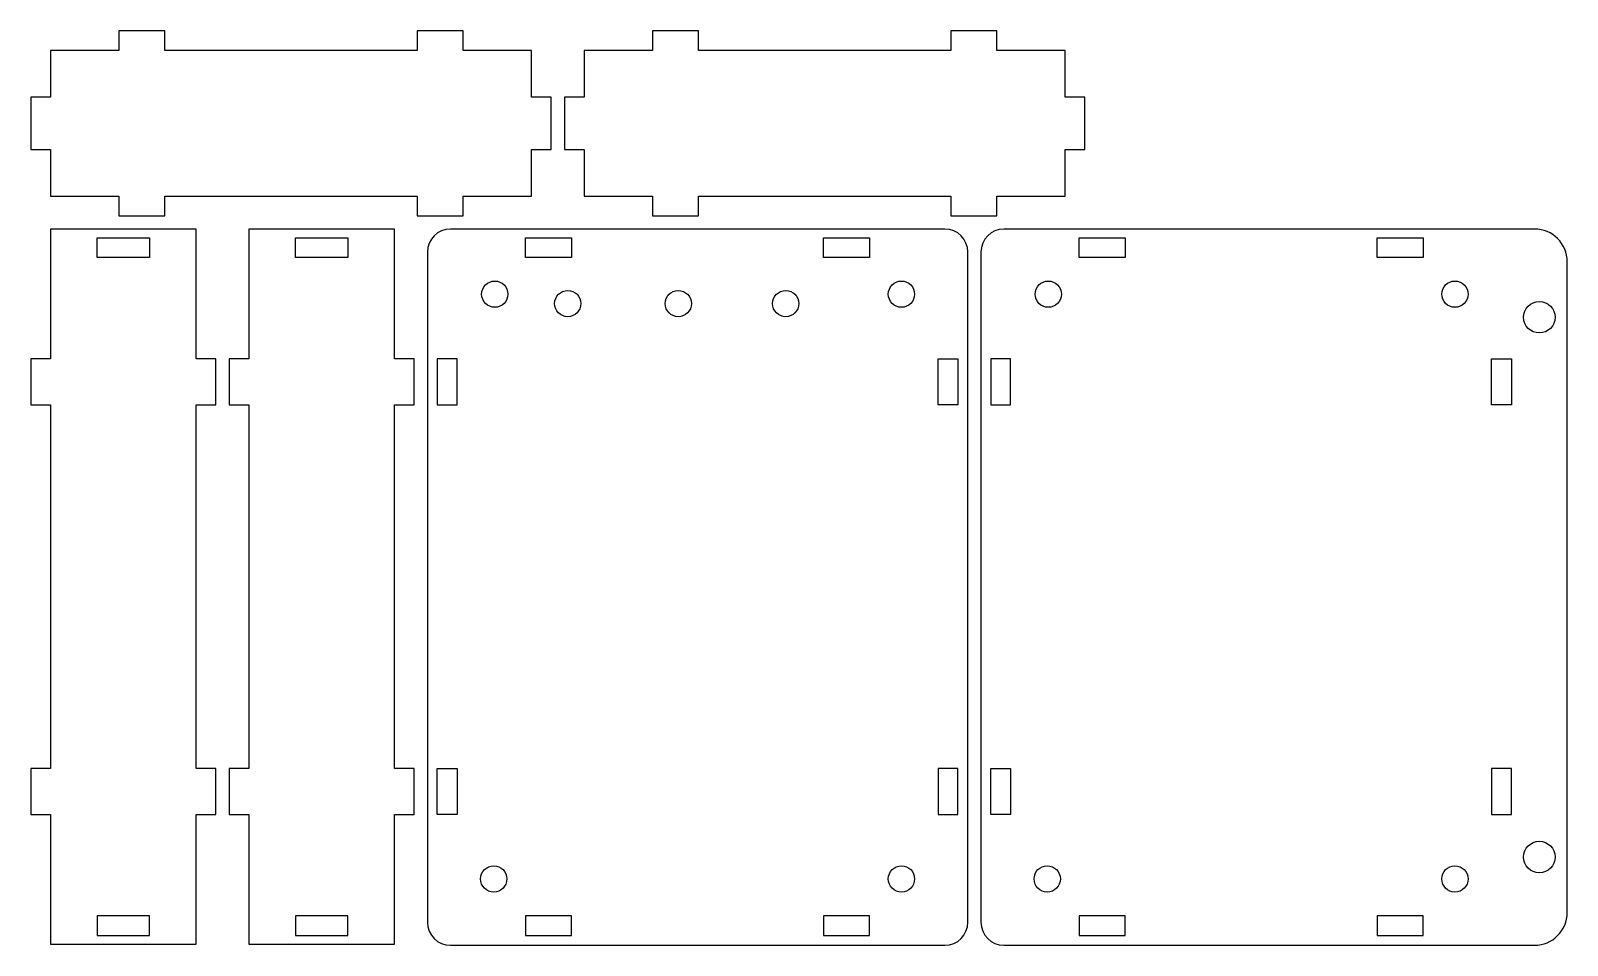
# Model space of a CAD drawing. Extents: x 0 to 234, y 0 to 139.
import ezdxf

# ---------------------------------------------------------------- set-up
doc = ezdxf.new("R2010")
doc.units = 0
doc.header["$MEASUREMENT"] = 0
doc.layers.get('0').update_dxf_attribs({"color": 2, "linetype": 'CONTINUOUS'})
doc.layers.add('1', color=4, linetype='CONTINUOUS')

msp = doc.modelspace()

# ---------------------------------------------------------------- linework, layer by layer
at = {"linetype": 'Continuous'}
msp.add_line((45.64144, 1.3212), (45.64144, 1.3212), dxfattribs=at)
for points in [[(18.1, 107.5874), (18.1, 104.5874), (10.1, 104.5874), (10.1, 107.5874)], [(48.3, 107.5874), (48.3, 104.5874), (40.3, 104.5874), (40.3, 107.5874)], [(18.1, 1.3212), (18.1, 4.3212), (10.1, 4.3212), (10.1, 1.3212)], [(48.3, 1.3212), (48.3, 4.3212), (40.3, 4.3212), (40.3, 1.3212)]]:
    msp.add_lwpolyline(points, close=True, dxfattribs=at)
for points in [[(82.3325, 104.5874), (75.3325, 104.5874), (75.3325, 107.5874), (82.3325, 107.5874)], [(127.7213, 104.5874), (120.7213, 104.5874), (120.7213, 107.5874), (127.7213, 107.5874)], [(166.5988, 104.5874), (159.5988, 104.5874), (159.5988, 107.5874), (166.5988, 107.5874)], [(211.9876, 104.5874), (204.9876, 104.5874), (204.9876, 107.5874), (211.9876, 107.5874)], [(64.9, 82.1549), (64.9, 89.1549), (61.9, 89.1549), (61.9, 82.1549)], [(138.1538, 82.1549), (138.1538, 89.1549), (141.1538, 89.1549), (141.1538, 82.1549)], [(149.1663, 82.1549), (149.1663, 89.1549), (146.1663, 89.1549), (146.1663, 82.1549)], [(222.4201, 82.1549), (222.4201, 89.1549), (225.4201, 89.1549), (225.4201, 82.1549)], [(64.9, 26.7537), (64.9, 19.7537), (61.9, 19.7537), (61.9, 26.7537)], [(138.1538, 26.7537), (138.1538, 19.7537), (141.1538, 19.7537), (141.1538, 26.7537)], [(149.1663, 26.7537), (149.1663, 19.7537), (146.1663, 19.7537), (146.1663, 26.7537)], [(222.4201, 26.7537), (222.4201, 19.7537), (225.4201, 19.7537), (225.4201, 26.7537)], [(82.3325, 4.3212), (75.3325, 4.3212), (75.3325, 1.3212), (82.3325, 1.3212)], [(127.7213, 4.3212), (120.7213, 4.3212), (120.7213, 1.3212), (127.7213, 1.3212)], [(166.5988, 4.3212), (159.5988, 4.3212), (159.5988, 1.3212), (166.5988, 1.3212)], [(211.9876, 4.3212), (204.9876, 4.3212), (204.9876, 1.3212), (211.9876, 1.3212)]]:
    msp.add_lwpolyline(points, close=True)
for centre in [(70.6499, 98.9837), (132.56255, 98.9837), (154.9162, 98.9837), (216.82885, 98.9837), (70.49125, 9.9249), (132.56255, 9.9249), (154.75755, 9.9249), (216.82885, 9.9249)]:
    msp.add_circle(centre, 2)
for centre, radius in [((81.7625, 97.5549), 2), ((98.59, 97.5549), 2), ((114.94125, 97.5549), 2), ((229.67635, 95.4761), 2.4), ((229.67635, 13.2537), 2.4)]:
    msp.add_circle(centre, radius, dxfattribs=at)
at = {"layer": '1', "linetype": 'Continuous'}
msp.add_line((233.9326, 4.8212), (233.9326, 103.9086), dxfattribs=at)
for points in [[(3, 129.0086), (0, 129.0086), (0, 121.0086), (3, 121.0086), (3, 113.9086), (3, 113.9086), (13.4325, 113.9086), (13.4325, 110.9086), (20.4325, 110.9086), (20.4325, 113.9086), (58.8213, 113.9086), (58.8213, 110.9086), (65.8213, 110.9086), (65.8213, 113.9086), (76.2538, 113.9086), (76.2538, 121.0086), (79.2538, 121.0086), (79.2538, 129.0086), (76.2538, 129.0086), (76.2538, 136.1086), (65.8213, 136.1086), (65.8213, 139.1086), (58.8213, 139.1086), (58.8213, 136.1086), (20.4325, 136.1086), (20.4325, 139.1086), (13.4325, 139.1086), (13.4325, 136.1086), (3, 136.1086), (3, 136.1086)], [(84.2538, 129.0086), (81.2538, 129.0086), (81.2538, 121.0086), (84.2538, 121.0086), (84.2538, 113.9086), (84.2538, 113.9086), (94.6863, 113.9086), (94.6863, 110.9086), (101.6863, 110.9086), (101.6863, 113.9086), (140.0751, 113.9086), (140.0751, 110.9086), (147.0751, 110.9086), (147.0751, 113.9086), (157.5076, 113.9086), (157.5076, 121.0086), (160.5076, 121.0086), (160.5076, 129.0086), (157.5076, 129.0086), (157.5076, 136.1086), (147.0751, 136.1086), (147.0751, 139.1086), (140.0751, 139.1086), (140.0751, 136.1086), (101.6863, 136.1086), (101.6863, 139.1086), (94.6863, 139.1086), (94.6863, 136.1086), (84.2538, 136.1086), (84.2538, 136.1086)], [(3, 108.9086), (3, 89.1549), (0, 89.1549), (0, 82.1549), (3, 82.1549), (3, 26.7537), (0, 26.7537), (0, 19.7537), (3, 19.7537), (3, 0), (25.2, 0), (25.2, 19.7537), (28.2, 19.7537), (28.2, 26.7537), (25.2, 26.7537), (25.2, 82.1549), (28.2, 82.1549), (28.2, 89.1549), (25.2, 89.1549), (25.2, 108.9086)], [(33.2, 108.9086), (33.2, 89.1549), (30.2, 89.1549), (30.2, 82.1549), (33.2, 82.1549), (33.2, 26.7537), (30.2, 26.7537), (30.2, 19.7537), (33.2, 19.7537), (33.2, 0), (55.4, 0), (55.4, 19.7537), (58.4, 19.7537), (58.4, 26.7537), (55.4, 26.7537), (55.4, 82.1549), (58.4, 82.1549), (58.4, 89.1549), (55.4, 89.1549), (55.4, 108.9086)]]:
    msp.add_lwpolyline(points, close=True, dxfattribs=at)
at = {"layer": '1'}
msp.add_lwpolyline([(60.4, 105.4086), (60.4, 3.3212, 0.414213562), (63.9, -0.1788), (139.1663, -0.1788, 0.414213562), (142.6663, 3.3212), (142.6663, 105.4086, 0.414213562), (139.1663, 108.9086), (63.9, 108.9086, 0.414213562)], format="xyb", close=True, dxfattribs=at)
msp.add_lwpolyline([(228.9326, 108.9086), (148.1663, 108.9086, 0.414213562), (144.6663, 105.4086), (144.6663, 3.3212, 0.414213562), (148.1663, -0.1788), (228.9326, -0.1788)], format="xyb", dxfattribs=at)
at = {"layer": '1', "linetype": 'Continuous'}
for centre, start, end in [((228.9326, 103.9086), 0, 90), ((228.9326, 4.8212), 270, 0)]:
    msp.add_arc(centre, 5, start, end, dxfattribs=at)

doc.saveas('drawing.dxf')
